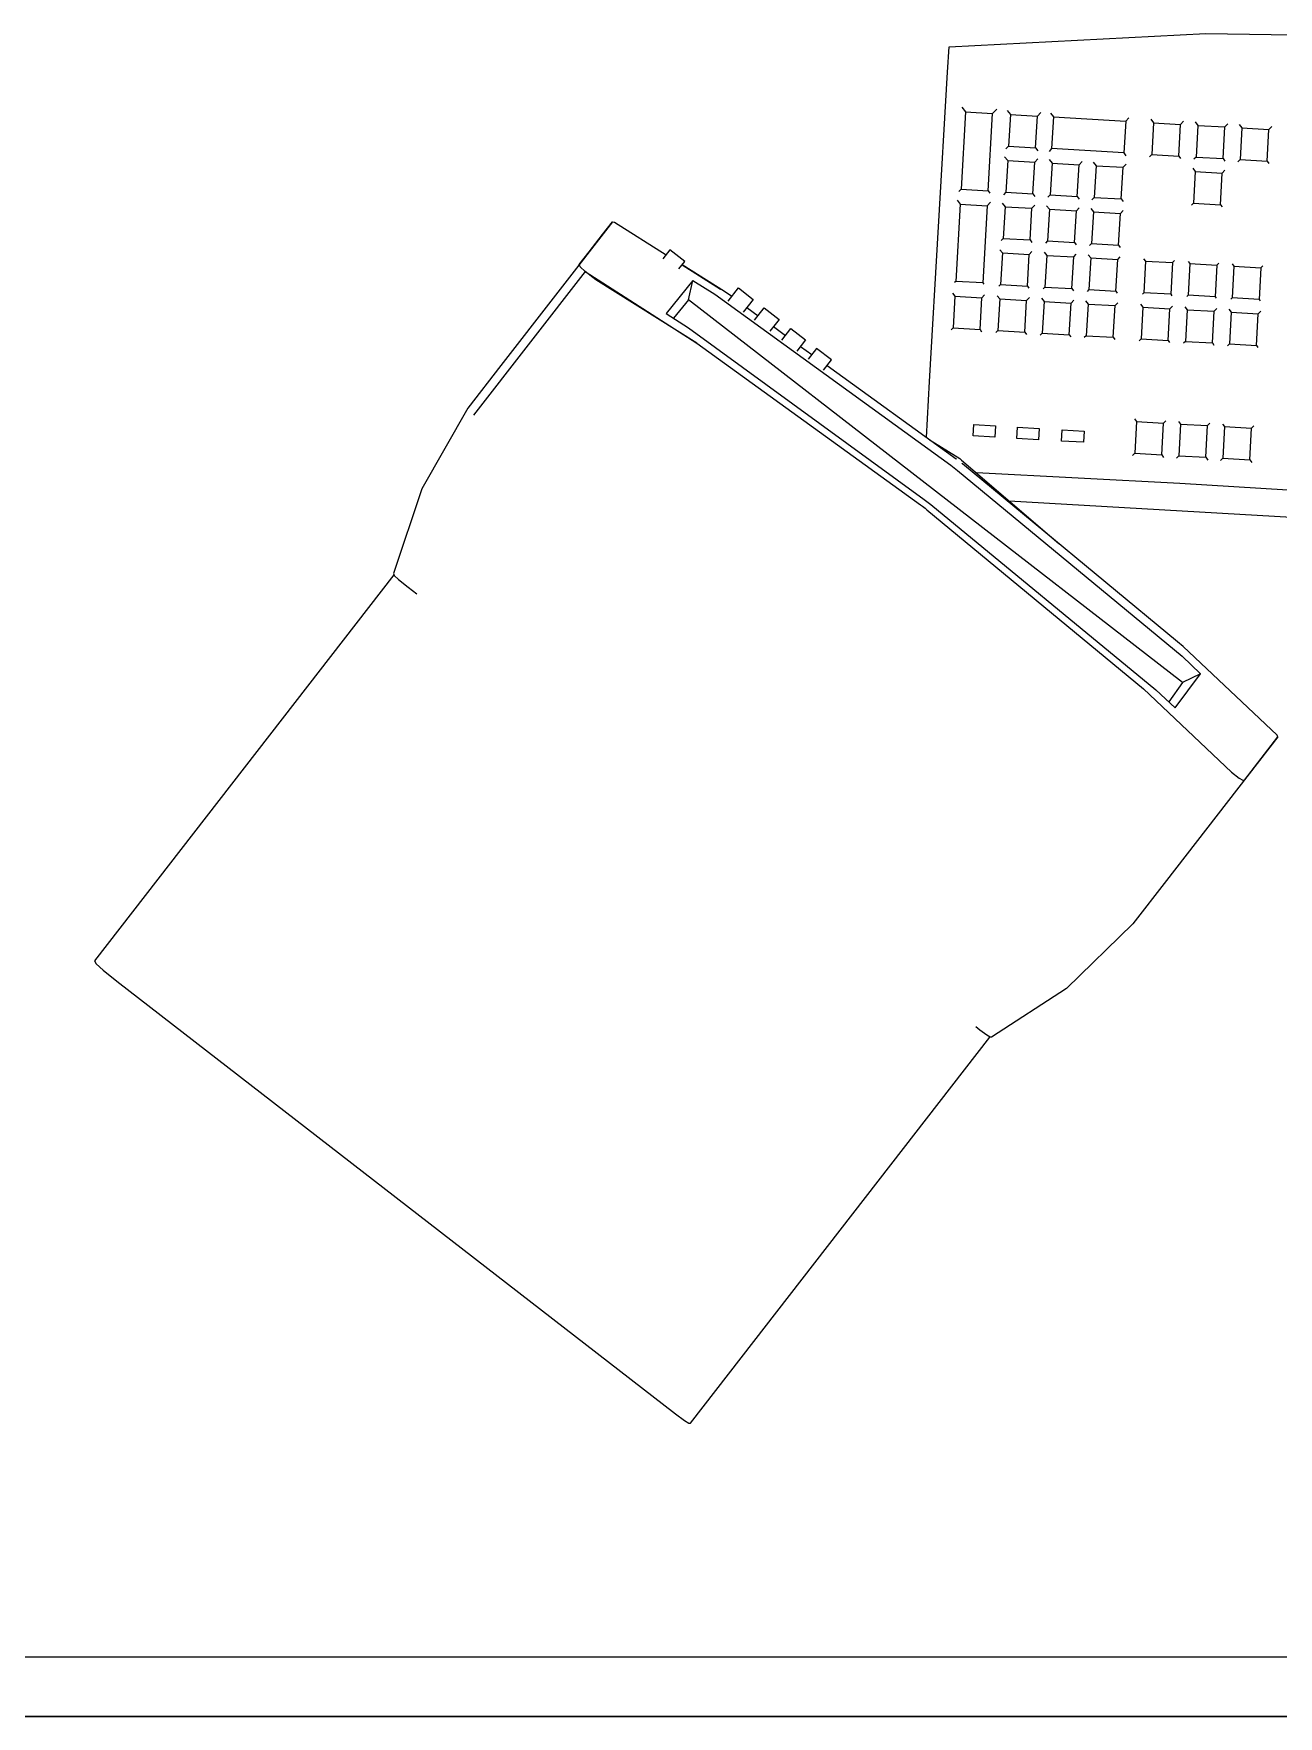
# Model space of a CAD drawing. Header units: millimetres. Extents: x -10163 to 1081624, y -5450 to 230390.
# Drawn here: x 318348 to 318762, y 56177 to 56736 of the extents above; entities that cross this region are included whole.
import ezdxf

# ---------------------------------------------------------------- set-up
doc = ezdxf.new("R2010")
doc.units = ezdxf.units.MM
doc.layers.add('Мебель', color=130, linetype='Continuous')
doc.layers.add('Окна', color=130, linetype='Continuous', lineweight=5, transparency=0.5)

# ---------------------------------------------------------------- blocks, each defined once
blk = doc.blocks.new('ms_34')
for p, q in [((1625.59047, 0), (-0.072024, 0)), ((1625.518368, -0.036336), (0, -0.036336)), ((24.951912, -19.634346), (1600.566246, -19.634346)), ((930.866862, -97.484784), (831.346608, -225.857166)), ((931.390428, -97.484784), (930.866862, -97.484784)), ((932.780886, -98.330214), (931.390428, -97.484784)), ((935.851764, -100.625898), (932.780886, -98.330214)), ((1121.43345, -244.43436), (935.851764, -100.625898)), ((805.918692, -241.982748), (830.804016, -225.817968)), ((830.804016, -225.817968), (831.229446, -225.788784)), ((831.229446, -225.788784), (832.320498, -226.42794)), ((832.320498, -226.42794), (834.660672, -228.169446)), ((834.660672, -228.169446), (836.019228, -229.222302)), ((783.796836, -263.453868), (805.918692, -241.982748)), ((1126.06788, -248.122218), (1121.43345, -244.43436)), ((1029.369162, -379.505256), (1128.882978, -251.13573)), ((1128.31578, -250.147248), (1126.06788, -248.122218)), ((1128.882978, -251.13573), (1128.31578, -250.147248)), ((772.640994, -277.845096), (783.796836, -263.453868)), ((735.613776, -325.643064), (772.640994, -277.845096)), ((746.770908, -311.25126), (735.613776, -325.643064)), ((747.244122, -311.218362), (746.770908, -311.25126)), ((748.457196, -311.929038), (747.244122, -311.218362)), ((751.05915, -313.865664), (748.457196, -311.929038)), ((780.336282, -341.607), (751.05915, -313.865664)), ((735.613776, -325.643064), (735.9036, -326.2476)), ((735.9036, -326.2476), (767.143968, -355.696392)), ((769.781256, -335.325624), (761.330364, -346.64841)), ((776.157762, -341.275122), (769.781256, -335.325624)), ((767.290452, -343.693542), (771.913146, -337.314894)), ((761.330364, -346.64841), (767.290452, -343.693542)), ((767.474988, -352.475454), (761.330364, -346.64841)), ((767.290452, -343.693542), (931.463382, -470.912652)), ((850.924872, -402.864936), (776.157762, -341.275122)), ((852.290298, -401.184372), (780.336282, -341.607)), ((767.143968, -355.696392), (769.037106, -357.30486)), ((842.084172, -414.268974), (767.474988, -352.475454)), ((769.037106, -357.30486), (840.455244, -416.467956)), ((1024.656486, -375.398544), (1021.810344, -373.19298)), ((1020.113466, -408.121206), (1029.569004, -379.988196)), ((1027.8255, -377.934552), (1024.656486, -375.398544)), ((1029.288912, -379.311276), (1027.8255, -377.934552)), ((1029.569004, -379.988196), (1029.288912, -379.311276)), ((840.725472, -417.686748), (808.474872, -389.974884)), ((824.940204, -404.122926), (683.880756, -395.937252)), ((852.885102, -401.645568), (852.290298, -401.184372)), ((853.772448, -402.332784), (852.885102, -401.645568)), ((854.403594, -402.822018), (853.772448, -402.332784)), ((683.381508, -404.548362), (768.192528, -409.887888)), ((853.13616, -404.578116), (850.924872, -402.864936)), ((931.44078, -461.60517), (853.13616, -404.578116)), ((928.715946, -456.58722), (854.403594, -402.822018)), ((1004.832456, -434.898666), (1020.113466, -408.121206)), ((768.192528, -409.887888), (835.75344, -413.41467)), ((744.965604, -417.756558), (744.329022, -416.849328)), ((744.965604, -417.756558), (744.355344, -428.281692)), ((753.931902, -418.276122), (744.965604, -417.756558)), ((753.321648, -428.801538), (753.931902, -418.276122)), ((753.931902, -418.276122), (754.719114, -417.495636)), ((759.58185, -418.60371), (758.945274, -417.696192)), ((759.58185, -418.60371), (758.971596, -429.128838)), ((768.548154, -419.123556), (759.58185, -418.60371)), ((767.9379, -429.64869), (768.548154, -419.123556)), ((768.548154, -419.123556), (769.335654, -418.34307)), ((774.232578, -419.45286), (773.596002, -418.54563)), ((774.232578, -419.45286), (773.622324, -429.977994)), ((783.198882, -419.972424), (774.232578, -419.45286)), ((783.198882, -419.972424), (783.986094, -419.191932)), ((840.455244, -416.467956), (840.660666, -416.62674)), ((841.37106, -418.187142), (840.725472, -417.686748)), ((851.201676, -424.351218), (841.37106, -418.187142)), ((844.295598, -415.982724), (842.084172, -414.268974)), ((842.56053, -418.099308), (842.374566, -417.955116)), ((885.444402, -449.125962), (842.56053, -418.099308)), ((922.75815, -472.805214), (844.295598, -415.982724)), ((782.588628, -430.49784), (783.198882, -419.972424)), ((800.054886, -427.338984), (800.27175, -423.600774)), ((800.27175, -423.600774), (807.528018, -424.021344)), ((807.528018, -424.021344), (807.311154, -427.759554)), ((814.913178, -428.200152), (815.129898, -424.461366)), ((815.129898, -424.461366), (822.386172, -424.882224)), ((822.386172, -424.882224), (822.169302, -428.620434)), ((744.355344, -428.281692), (743.626788, -429.058746)), ((753.321648, -428.801538), (744.355344, -428.281692)), ((754.00815, -429.66042), (753.321648, -428.801538)), ((758.971596, -429.128838), (758.243034, -429.905892)), ((767.9379, -429.64869), (758.971596, -429.128838)), ((768.624402, -430.507566), (767.9379, -429.64869)), ((773.622324, -429.977994), (772.893762, -430.755618)), ((782.588628, -430.49784), (773.622324, -429.977994)), ((783.27513, -431.356716), (782.588628, -430.49784)), ((807.311154, -427.759554), (800.054886, -427.338984)), ((822.169302, -428.620434), (814.913178, -428.200152)), ((829.425576, -429.041004), (829.64244, -425.302794)), ((836.681844, -429.461862), (829.425576, -429.041004)), ((829.64244, -425.302794), (836.898708, -425.723364)), ((836.898708, -425.723364), (836.681844, -429.461862)), ((852.423048, -425.2347), (851.34816, -443.776134)), ((965.834856, -480.38607), (1002.893544, -432.614712)), ((993.833826, -449.085906), (1004.832456, -434.898666)), ((851.34816, -443.776134), (845.383074, -546.655086)), ((886.661484, -447.555546), (884.013036, -450.97218)), ((884.013036, -450.97218), (888.92727, -454.77963)), ((888.92727, -454.77963), (891.694878, -451.208784)), ((894.242334, -455.490876), (890.483808, -452.771478)), ((956.773566, -496.858692), (993.833826, -449.085906)), ((742.7619, -455.76582), (742.15164, -466.290378)), ((742.7619, -455.76582), (742.275384, -455.072022)), ((751.728204, -456.285384), (742.7619, -455.76582)), ((751.117944, -466.809942), (751.728204, -456.285384)), ((751.728204, -456.285384), (752.331162, -455.687718)), ((757.374576, -456.612396), (756.764316, -467.13753)), ((757.374576, -456.612396), (756.887772, -455.918598)), ((766.340874, -457.13196), (757.374576, -456.612396)), ((765.73062, -467.657376), (766.340874, -457.13196)), ((766.340874, -457.13196), (766.947696, -456.530286)), ((772.129152, -457.467846), (771.518898, -467.992404)), ((772.129152, -457.467846), (771.629904, -456.756024)), ((781.095456, -457.986834), (772.129152, -457.467846)), ((780.485202, -468.51225), (781.095456, -457.986834)), ((781.095456, -457.986834), (781.734036, -457.35426)), ((790.35945, -458.524134), (789.749196, -469.04955)), ((790.35945, -458.524134), (789.842892, -457.787706)), ((799.325754, -459.04398), (790.35945, -458.524134)), ((799.325754, -459.04398), (799.967052, -458.408262)), ((804.972126, -459.370998), (804.454134, -458.631996)), ((892.591956, -457.619478), (895.449402, -453.933906)), ((897.506334, -461.427498), (892.591956, -457.619478)), ((900.483084, -457.587438), (897.506334, -461.427498)), ((965.834856, -480.38607), (928.715946, -456.58722)), ((928.715946, -456.58722), (962.311218, -477.566532)), ((798.715494, -469.568538), (799.325754, -459.04398)), ((804.972126, -459.370998), (804.361866, -469.896126)), ((813.93843, -459.890556), (804.972126, -459.370998)), ((813.32817, -470.415978), (813.93843, -459.890556)), ((813.93843, -459.890556), (814.581726, -459.253122)), ((819.726846, -460.226442), (819.116592, -470.751)), ((819.726846, -460.226442), (819.206856, -459.485154)), ((828.692868, -460.746288), (819.726846, -460.226442)), ((828.082896, -471.270852), (828.692868, -460.746288)), ((828.692868, -460.746288), (829.338312, -460.10628)), ((834.600876, -461.088468), (833.99091, -471.613602)), ((834.600876, -461.088468), (834.079458, -460.344888)), ((843.56718, -461.608032), (834.600876, -461.088468)), ((842.956926, -472.13316), (843.56718, -461.608032)), ((843.56718, -461.608032), (844.214628, -460.96659)), ((903.29175, -462.03804), (899.282028, -459.13725)), ((901.416204, -464.457612), (904.488372, -460.494804)), ((909.522054, -464.148048), (906.330444, -468.265344)), ((938.951112, -466.395096), (931.44078, -461.60517)), ((742.15164, -466.290378), (741.311502, -467.186742)), ((751.117944, -466.809942), (742.15164, -466.290378)), ((751.90959, -467.800716), (751.117944, -466.809942)), ((756.764316, -467.13753), (755.92389, -468.034176)), ((765.73062, -467.657376), (756.764316, -467.13753)), ((766.526412, -468.653298), (765.73062, -467.657376)), ((771.518898, -467.992404), (770.663736, -468.904782)), ((780.485202, -468.51225), (771.518898, -467.992404)), ((781.315182, -469.55109), (780.485202, -468.51225)), ((789.749196, -469.04955), (788.849688, -470.008566)), ((798.715494, -469.568538), (789.749196, -469.04955)), ((799.564794, -470.631984), (798.715494, -469.568538)), ((804.361866, -469.896126), (803.45979, -470.858292)), ((813.32817, -470.415978), (804.361866, -469.896126)), ((906.330444, -468.265344), (901.416204, -464.457612)), ((912.089682, -468.403818), (908.331156, -465.684414)), ((909.995268, -471.10548), (913.276434, -466.8726)), ((930.09267, -477.400308), (938.951112, -466.395096)), ((931.463382, -470.912652), (936.500358, -464.831832)), ((741.263154, -481.616592), (741.873408, -471.091464)), ((741.873408, -471.091464), (741.55812, -470.641998)), ((741.873408, -471.091464), (750.839712, -471.613602)), ((750.229452, -482.136444), (750.839712, -471.613602)), ((750.839712, -471.613602), (751.23024, -471.224502)), ((755.875824, -482.464032), (756.486084, -471.93861)), ((756.486084, -471.93861), (756.170796, -471.489432)), ((756.486084, -471.93861), (765.452388, -472.458462)), ((764.842128, -482.98302), (765.452388, -472.458462)), ((765.452388, -472.458462), (765.84606, -472.068216)), ((770.630262, -483.322338), (771.240522, -472.793484)), ((771.240522, -472.793484), (770.912364, -472.325994)), ((771.240522, -472.793484), (780.206826, -473.313336)), ((779.596566, -483.842184), (780.206826, -473.313336)), ((780.206826, -473.313336), (780.637548, -472.886184)), ((789.470814, -473.85006), (788.86056, -484.375194)), ((789.470814, -473.85006), (788.989164, -473.163414)), ((798.437118, -474.369912), (789.470814, -473.85006)), ((797.826864, -484.89504), (798.437118, -474.369912)), ((798.437118, -474.369912), (799.041222, -473.770812)), ((804.08349, -474.697212), (803.473236, -485.222628)), ((804.08349, -474.697212), (803.595402, -474.001122)), ((813.049794, -475.217058), (804.08349, -474.697212)), ((812.43954, -485.741616), (813.049794, -475.217058)), ((813.049794, -475.217058), (813.656046, -474.61653)), ((814.17918, -471.481704), (813.32817, -470.415978)), ((819.116592, -470.751), (818.212512, -471.715452)), ((818.83836, -475.552086), (818.348406, -474.85428)), ((828.082896, -471.270852), (819.116592, -470.751)), ((827.804376, -476.071932), (828.412488, -475.469688)), ((828.935766, -472.33887), (828.082896, -471.270852)), ((833.99091, -471.613602), (833.08482, -472.57977)), ((842.956926, -472.13316), (833.99091, -471.613602)), ((843.8118, -473.203182), (842.956926, -472.13316)), ((914.909508, -474.913506), (909.995268, -471.10548)), ((918.31026, -470.526696), (914.909508, -474.913506)), ((917.131662, -472.046472), (919.52691, -473.73648)), ((919.52691, -473.73648), (933.641052, -482.615094)), ((933.641052, -482.615094), (920.840118, -474.530988)), ((930.09267, -477.400308), (922.75815, -472.805214)), ((931.463382, -470.912652), (930.09267, -477.400308)), ((818.83836, -475.552086), (818.2281, -486.077502)), ((827.804376, -476.071932), (818.83836, -475.552086)), ((827.194116, -486.597066), (827.804376, -476.071932)), ((832.2135, -502.265742), (833.703804, -476.564598)), ((833.703804, -476.564598), (833.31771, -476.128866)), ((833.703804, -476.564598), (842.66982, -477.08445)), ((841.179798, -502.785306), (842.66982, -477.08445)), ((842.66982, -477.08445), (843.137454, -476.670744)), ((962.311218, -477.566532), (965.834856, -480.38607)), ((965.834856, -480.38607), (967.461636, -481.917288)), ((741.263154, -481.616592), (740.631438, -482.290368)), ((750.229452, -482.136444), (741.263154, -481.616592)), ((750.824406, -482.88174), (750.229452, -482.136444)), ((755.875824, -482.464032), (755.243826, -483.137802)), ((764.842128, -482.98302), (755.875824, -482.464032)), ((765.44094, -483.732606), (764.842128, -482.98302)), ((770.630262, -483.322338), (769.98339, -484.008984)), ((779.596566, -483.842184), (770.630262, -483.322338)), ((780.22971, -484.631256), (779.596566, -483.842184)), ((788.86056, -484.375194), (788.027142, -485.264688)), ((797.826864, -484.89504), (788.86056, -484.375194)), ((798.636678, -485.908704), (797.826864, -484.89504)), ((803.473236, -485.222628), (802.60806, -486.145308)), ((812.43954, -485.741616), (803.473236, -485.222628)), ((813.256074, -486.764148), (812.43954, -485.741616)), ((818.2281, -486.077502), (817.360638, -487.002468)), ((827.194116, -486.597066), (818.2281, -486.077502)), ((828.01266, -487.621884), (827.194116, -486.597066)), ((934.70106, -481.245234), (932.753706, -483.757212)), ((932.753706, -483.757212), (937.66794, -487.565232)), ((937.66794, -487.565232), (939.983514, -484.578042)), ((956.032704, -496.747974), (938.922642, -485.94675)), ((967.773054, -482.669454), (964.512348, -486.875442)), ((967.461636, -481.917288), (967.773054, -482.669454)), ((788.582184, -489.176562), (787.971924, -499.70169)), ((788.582184, -489.176562), (788.03787, -488.400654)), ((797.548626, -489.696126), (788.582184, -489.176562)), ((796.938372, -500.221254), (797.548626, -489.696126)), ((797.548626, -489.696126), (798.248436, -489.002328)), ((803.194998, -490.023708), (802.584744, -500.548272)), ((803.194998, -490.023708), (802.621362, -489.205746)), ((812.161302, -490.542702), (803.194998, -490.023708)), ((811.551048, -501.068118), (812.161302, -490.542702)), ((812.161302, -490.542702), (812.874984, -489.837456)), ((817.949436, -490.878582), (817.339182, -501.403716)), ((817.949436, -490.878582), (817.372944, -490.056612)), ((826.91574, -491.398434), (817.949436, -490.878582)), ((826.305486, -501.923562), (826.91574, -491.398434)), ((826.91574, -491.398434), (827.631426, -490.68861)), ((964.512348, -486.875442), (960.034278, -492.652134)), ((956.773566, -496.858692), (956.032704, -496.747974)), ((960.034278, -492.652134), (956.773566, -496.858692)), ((754.708674, -502.590756), (754.098414, -513.116172)), ((754.708674, -502.590756), (754.189824, -501.850896)), ((763.674972, -503.110602), (754.708674, -502.590756)), ((763.064718, -513.63573), (763.674972, -503.110602)), ((763.674972, -503.110602), (764.32185, -502.469448)), ((787.971924, -499.70169), (787.061976, -500.672436)), ((796.938372, -500.221254), (787.971924, -499.70169)), ((797.820426, -501.325896), (796.938372, -500.221254)), ((802.584744, -500.548272), (801.63903, -501.557352)), ((811.551048, -501.068118), (802.584744, -500.548272)), ((812.466858, -502.214814), (811.551048, -501.068118)), ((817.339182, -501.403716), (816.366006, -502.44198)), ((826.305486, -501.923562), (817.339182, -501.403716)), ((827.224014, -503.07312), (826.305486, -501.923562)), ((832.2135, -502.265742), (831.095268, -503.458788)), ((841.179798, -502.785306), (832.2135, -502.265742)), ((842.234802, -504.106236), (841.179798, -502.785306)), ((787.693692, -504.502776), (787.083438, -515.027334)), ((787.693692, -504.502776), (787.086582, -503.637318)), ((796.659996, -505.022622), (787.693692, -504.502776)), ((796.049736, -515.54718), (796.659996, -505.022622)), ((796.659996, -505.022622), (797.437764, -504.251292)), ((802.306368, -505.349352), (801.669786, -504.44241)), ((802.306368, -505.349352), (801.696108, -515.874768)), ((811.272672, -505.869198), (802.306368, -505.349352)), ((810.662412, -516.394332), (811.272672, -505.869198)), ((811.272672, -505.869198), (812.087202, -505.06182)), ((817.060806, -506.204796), (816.39762, -505.259232)), ((817.060806, -506.204796), (816.450546, -516.730788)), ((826.02711, -506.724648), (817.060806, -506.204796)), ((825.41685, -517.249206), (826.02711, -506.724648)), ((826.02711, -506.724648), (826.850364, -505.914402)), ((831.926394, -507.216744), (830.436372, -532.917882)), ((831.926394, -507.216744), (831.336306, -506.375316)), ((840.892698, -507.73716), (831.926394, -507.216744)), ((839.402676, -533.437446), (840.892698, -507.73716)), ((840.892698, -507.73716), (841.625406, -507.01647)), ((754.098414, -513.116172), (753.21894, -514.054872)), ((763.064718, -513.63573), (754.098414, -513.116172)), ((763.89756, -514.67886), (763.064718, -513.63573)), ((739.207362, -517.070106), (738.597108, -527.595234)), ((739.207362, -517.070106), (738.62586, -516.240978)), ((748.173666, -517.589664), (739.207362, -517.070106)), ((747.563412, -528.114798), (748.173666, -517.589664)), ((748.173666, -517.589664), (748.894356, -516.875556)), ((753.820038, -517.917252), (753.209784, -528.44181)), ((753.820038, -517.917252), (753.238248, -517.08756)), ((762.786342, -518.437104), (753.820038, -517.917252)), ((762.176082, -528.961662), (762.786342, -518.437104)), ((762.786342, -518.437104), (763.511184, -517.7187)), ((768.574476, -518.772126), (767.964504, -529.29726)), ((768.574476, -518.772126), (767.980386, -517.92555)), ((777.54078, -519.291978), (768.574476, -518.772126)), ((776.930526, -529.817106), (777.54078, -519.291978)), ((777.54078, -519.291978), (778.302528, -518.536668)), ((787.083438, -515.027334), (786.097242, -516.07962)), ((786.805056, -519.828702), (786.135438, -518.873982)), ((786.194802, -530.353836), (786.805056, -519.828702)), ((786.805056, -519.828702), (810.83436, -521.221452)), ((796.049736, -515.54718), (787.083438, -515.027334)), ((797.003892, -516.741948), (796.049736, -515.54718)), ((801.696108, -515.874768), (800.674008, -516.965106)), ((810.662412, -516.394332), (801.696108, -515.874768)), ((811.650612, -517.631436), (810.662412, -516.394332)), ((816.450546, -516.730788), (815.392686, -517.858032)), ((825.41685, -517.249206), (816.450546, -516.730788)), ((826.43523, -518.524362), (825.41685, -517.249206)), ((810.224388, -531.74658), (810.83436, -521.221452)), ((810.83436, -521.221452), (811.630152, -520.330242)), ((816.172314, -521.530728), (815.443326, -520.491888)), ((816.172314, -521.530728), (815.56206, -532.055856)), ((825.138618, -522.050574), (816.172314, -521.530728)), ((824.528358, -532.575702), (825.138618, -522.050574)), ((825.138618, -522.050574), (826.06788, -521.129322)), ((738.597108, -527.595234), (737.648394, -528.607182)), ((747.563412, -528.114798), (738.597108, -527.595234)), ((748.46406, -529.24233), (747.563412, -528.114798)), ((753.209784, -528.44181), (752.253774, -529.462056)), ((762.176082, -528.961662), (753.209784, -528.44181)), ((763.081026, -530.094912), (762.176082, -528.961662)), ((767.964504, -529.29726), (766.993902, -530.332662)), ((776.930526, -529.817106), (767.964504, -529.29726)), ((777.869796, -530.992986), (776.930526, -529.817106)), ((786.194802, -530.353836), (785.13222, -531.487086)), ((810.224388, -531.74658), (786.194802, -530.353836)), ((811.15308, -533.066658), (810.224388, -531.74658)), ((815.56206, -532.055856), (814.427664, -533.265786)), ((824.528358, -532.575702), (815.56206, -532.055856)), ((825.622848, -533.945562), (824.528358, -532.575702)), ((830.436372, -532.917882), (829.075812, -534.369282)), ((839.402676, -533.437446), (830.436372, -532.917882)), ((840.702294, -535.064796), (839.402676, -533.437446)), ((845.383074, -546.655086), (844.89813, -555.01986)), ((759.520338, -559.456158), (674.473002, -558.198738)), ((844.89813, -555.01986), (759.520338, -559.456158))]:
    blk.add_line(p, q)

msp = doc.modelspace()

# ---------------------------------------------------------------- linework, layer by layer
at = {"layer": 'Окна', "lineweight": 9}
msp.add_line((317667.304, 56176.76), (319087.304, 56176.76), dxfattribs=at)

# ---------------------------------------------------------------- block references
at = {"layer": 'Мебель', "color": 4, "lineweight": 9, "rotation": 180}
msp.add_blockref('ms_34', (319497.304, 56176.76), dxfattribs=at)
msp.add_blockref('ms_34', (319497.304, 56176.76), dxfattribs=at)

doc.saveas('drawing.dxf')
